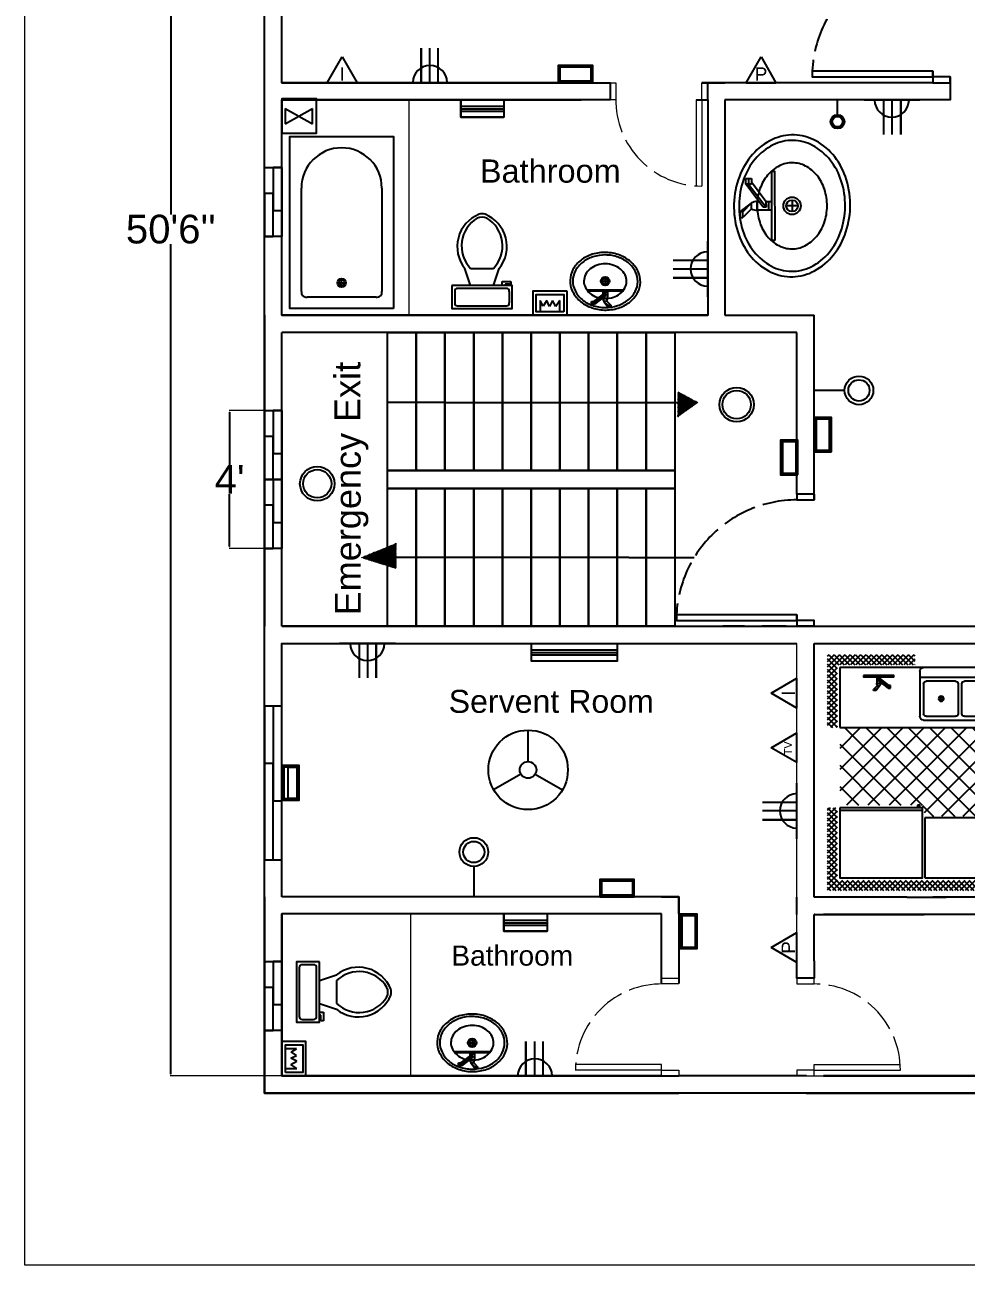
# Model space of a CAD drawing. Header units: inches. Extents: x 1396 to 31789, y 4626 to 27828.
# Drawn here: x 22474.2 to 22801.9, y 27043.9 to 27475.8 of the extents above; entities that cross this region are included whole.
import ezdxf
from ezdxf.enums import TextEntityAlignment as Align

# ---------------------------------------------------------------- set-up
doc = ezdxf.new("R2010")
doc.units = ezdxf.units.IN
doc.header["$MEASUREMENT"] = 0
doc.linetypes.add('ACAD_ISO02W100', pattern=[15, 12, -3])
doc.layers.add('bath', color=4, linetype='Continuous')
doc.layers.add('text', color=6, linetype='Continuous', lineweight=9)
doc.styles.add('Arial', font='arial.ttf')
doc.styles.get("Standard").update_dxf_attribs({"font": 'arial.ttf'})
doc.dimstyles.new('civil layout', dxfattribs={"dimtxt": 10, "dimasz": 0.625, "dimexe": 0.18, "dimexo": 0.0625, "dimgap": 0.09, "dimtad": 0, "dimtih": 1, "dimtoh": 1, "dimdec": 1, "dimzin": 0, "dimdsep": 46, "dimlunit": 4, "dimtxsty": 'Standard', "dimcen": 0.09, "dimclrd": 256, "dimclre": 256, "dimclrt": 256, "dimadec": 0, "dimazin": 0, "dimtfac": 1.5, "dimtdec": 1, "dimtofl": 0, "dimtmove": 0, "dimatfit": 0, "dimfxl": 1, "dimtolj": 1, "dimtzin": 0, "dimlwe": -1, "dimarcsym": 0})

# ---------------------------------------------------------------- blocks, each defined once
blk = doc.blocks.new('*D87')
at = {"layer": 'Defpoints', "color": 0, "transparency": 16777216}
for p in [(22563.7, 27709.83), (22525.04, 27109.83), (22563.7, 27109.83)]:
    blk.add_point(p, dxfattribs=at)
at = {"layer": 'text', "transparency": 16777216}
for p, q in [((22563.63, 27709.83), (22524.86, 27709.83)), ((22563.63, 27109.83), (22524.86, 27109.83))]:
    blk.add_line(p, q, dxfattribs=at)
at = {"layer": 'text', "lineweight": -2, "transparency": 16777216}
for p, q in [((22525.04, 27709.21), (22525.04, 27409.83)), ((22525.04, 27110.46), (22525.04, 27399.44))]:
    blk.add_line(p, q, dxfattribs=at)
at = {"layer": 'text', "transparency": 16777216}
for points in [[(22524.93, 27709.21), (22525.14, 27709.21), (22525.04, 27709.83)], [(22524.93, 27110.46), (22525.14, 27110.46), (22525.04, 27109.83)]]:
    blk.add_solid(points, dxfattribs=at)
at = {"layer": 'text', "transparency": 16777216, "insert": (22525.04, 27404.64), "char_height": 10, "attachment_point": 5}
blk.add_mtext("\\A1;50'6''", dxfattribs=at)
blk = doc.blocks.new('Toilet - top')
for p, q in [((9.5, -6), (9.5, -2)), ((-10, -8.5), (-8, -8.5)), ((-10, -9.5), (-10, -8.5)), ((-8, -8.5), (-8, -8)), ((-7, -8), (-7, -9.5)), ((-4, -8), (-6, -14)), ((4, -8), (6, -14)), ((-7, -9.5), (-10, -9.5)), ((4, -14), (-4, -14))]:
    blk.add_line(p, q)
blk.add_lwpolyline([(10.5, -8), (10.5, 0), (-10.5, 0), (-10.5, -8)], close=True)
for points in [[(-9.5, -2), (-9.5, -6)], [(8.5, -1), (-8.5, -1)], [(-8.5, -7), (8.5, -7)]]:
    blk.add_lwpolyline(points)
for centre, radius, start, end in [((-8.62, -1.88), 0.884, 81.8699, 188.1301), ((8.62, -1.88), 0.884, 351.8699, 98.1301), ((-8.62, -6.12), 0.884, 171.8699, 278.1301), ((8.62, -6.12), 0.884, 261.8699, 8.1301), ((3.52, -21.58), 12.17, 141.4691, 247.9714), ((4.2, -21.82), 11.33, 136.3677, 238.9468), ((-3.52, -21.58), 12.17, 292.0284, 38.5307), ((-4.2, -21.82), 11.33, 301.053, 43.6321), ((0, -27.88), 4, 245.7318, 294.2682), ((0, -29), 4, 254.8605, 285.1395)]:
    blk.add_arc(centre, radius, start, end)
blk = doc.blocks.new('Faucet - single handle front')
for p, q in [((-2, 6), (-2, 5.5)), ((-1, 6), (-2, 6)), ((-0.5, 4), (-2, 5.5)), ((-2, 5.5), (-1, 5.5)), ((-1, 5.5), (-1, 6)), ((0.5, 4), (-1, 6)), ((-1, 5.5), (0.5, 4)), ((-0.25, 2), (3.75, 5)), ((3.75, 4.5), (-0.25, 1.5)), ((3.75, 4.5), (3.75, 5)), ((3.75, 5), (4.75, 5)), ((3.75, 4), (3.75, 4.5)), ((4.75, 4.5), (3.75, 4.5)), ((4.75, 5), (4.75, 4.5)), ((4.75, 4.5), (4.75, 4)), ((-0.75, 3), (0.75, 3)), ((-0.75, 0.5), (-0.75, 3)), ((-0.5, 4), (0.5, 4)), ((0.75, 1.5), (4.08742, 4.003)), ((0.75, 3), (0.75, 2.7386)), ((4.75, 4), (3.75, 4)), ((-0.75, 1), (0.75, 1)), ((-0.25, 1.5), (-0.25, 2)), ((0.75, 1.5), (-0.25, 1.5)), ((0.75, 1.5), (0.75, 0.5))]:
    blk.add_line(p, q)
blk.add_lwpolyline([(-6, 0), (-6, 0.5), (6, 0.5), (6, 0)], close=True)
for centre, start, end in [((1.25426, 3.0302), 151.0646, 180.8629), ((-1.25426, 3.0302), 359.1371, 28.93536)]:
    blk.add_arc(centre, 2.00448, start, end)
blk = doc.blocks.new('Kitchen Layout - 7 x 8 ft')
for p, q in [((-5, 81.32), (2.68, 89)), ((-5, 83.44), (0.56, 89)), ((-5, 85.56), (-1.56, 89)), ((-5, 87.68), (-3.68, 89)), ((-1, 84.97), (-5, 88.97)), ((-1, 82.85), (-5, 86.85)), ((-1, 80.73), (-5, 84.73)), ((1.09, 85), (-2.91, 89)), ((3.21, 85), (-0.79, 89)), ((0.81, 85), (4.81, 89)), ((5.34, 85), (1.34, 89)), ((2.93, 85), (6.93, 89)), ((7.46, 85), (3.46, 89)), ((5.05, 85), (9.05, 89)), ((9.58, 85), (5.58, 89)), ((7.17, 85), (11.17, 89)), ((11.7, 85), (7.7, 89)), ((9.29, 85), (13.29, 89)), ((13.82, 85), (9.82, 89)), ((11.41, 85), (15.41, 89)), ((15.94, 85), (11.94, 89)), ((13.53, 85), (17.53, 89)), ((18.06, 85), (14.06, 89)), ((15.65, 85), (19.65, 89)), ((20.18, 85), (16.18, 89)), ((17.78, 85), (21.78, 89)), ((22.31, 85), (18.31, 89)), ((19.9, 85), (23.9, 89)), ((24.43, 85), (20.43, 89)), ((22.02, 85), (26.02, 89)), ((26.55, 85), (22.55, 89)), ((24.14, 85), (28.14, 89)), ((28.67, 85), (24.67, 89)), ((26.26, 85), (30.26, 89)), ((30.79, 85), (26.79, 89)), ((28.38, 85), (32.38, 89)), ((32.91, 85), (28.91, 89)), ((30.5, 85), (34.5, 89)), ((35.03, 85), (31.03, 89)), ((32.63, 85), (36.63, 89)), ((37.16, 85), (33.16, 89)), ((34.75, 85), (38.75, 89)), ((39.28, 85), (35.28, 89)), ((36.87, 85), (40.87, 89)), ((41.4, 85), (37.4, 89)), ((38.99, 85), (42.99, 89)), ((43.52, 85), (39.52, 89)), ((41.11, 85), (45.11, 89)), ((45.64, 85), (41.64, 89)), ((43.23, 85), (47.23, 89)), ((47.76, 85), (43.76, 89)), ((45.35, 85), (49.35, 89)), ((49.88, 85), (45.88, 89)), ((47.47, 85), (51.47, 89)), ((52, 85), (48, 89)), ((49.6, 85), (53.6, 89)), ((54.13, 85), (50.13, 89)), ((51.72, 85), (55.72, 89)), ((56.25, 85), (52.25, 89)), ((53.84, 85), (57.84, 89)), ((58.37, 85), (54.37, 89)), ((55.96, 85), (59.96, 89)), ((60.49, 85), (56.49, 89)), ((58.08, 85), (62.08, 89)), ((62.61, 85), (58.61, 89)), ((60.2, 85), (64.2, 89)), ((64.73, 85), (60.73, 89)), ((62.32, 85), (66.32, 89)), ((66.85, 85), (62.85, 89)), ((64.45, 85), (68.45, 89)), ((68.97, 85), (64.97, 89)), ((66.57, 85), (70.57, 89)), ((71.1, 85), (67.1, 89)), ((68.69, 85), (72.69, 89)), ((73.22, 85), (69.22, 89)), ((70.81, 85), (74.81, 89)), ((75.34, 85), (71.34, 89)), ((72.93, 85), (76.93, 89)), ((77.46, 85), (73.46, 89)), ((75.05, 85), (79.05, 89)), ((79.58, 85), (75.58, 89)), ((77.17, 85), (81.17, 89)), ((81.7, 85), (77.7, 89)), ((79.29, 85), (83.29, 89)), ((83.82, 85), (79.82, 89)), ((81.42, 85), (85.42, 89)), ((85.95, 85), (81.95, 89)), ((83.54, 85), (87.54, 89)), ((88.07, 85), (84.07, 89)), ((85.66, 85), (89.66, 89)), ((90.19, 85), (86.19, 89)), ((87.78, 85), (91.78, 89)), ((92.31, 85), (88.31, 89)), ((89.9, 85), (93.9, 89)), ((94.43, 85), (90.43, 89)), ((92.02, 85), (96.02, 89)), ((96.55, 85), (92.55, 89)), ((94.14, 85), (98.14, 89)), ((101, 82.67), (94.67, 89)), ((96.27, 85), (100.27, 89)), ((101, 84.79), (96.79, 89)), ((97, 83.61), (101, 87.61)), ((97, 81.49), (101, 85.49)), ((101, 80.55), (97, 84.55)), ((101, 86.92), (98.92, 89)), ((-5, 79.19), (-1, 83.19)), ((-1, 78.61), (-5, 82.61)), ((-5, 77.07), (-1, 81.07)), ((-1, 76.49), (-5, 80.49)), ((34, 84), (96, 84)), ((34, 60), (34, 84)), ((74, 81), (95, 81)), ((96, 84), (96, 60)), ((97, 79.37), (101, 83.37)), ((101, 78.43), (97, 82.43)), ((97, 77.25), (101, 81.25)), ((101, 76.31), (97, 80.31)), ((-5, 74.95), (-1, 78.95)), ((-1, 74.36), (-5, 78.36)), ((-5, 72.83), (-1, 76.83)), ((-1, 72.24), (-5, 76.24)), ((-5, 70.71), (-1, 74.71)), ((97, 75.13), (101, 79.13)), ((101, 74.19), (97, 78.19)), ((97, 73.01), (101, 77.01)), ((101, 72.07), (97, 76.07)), ((97, 70.89), (101, 74.89)), ((-1, 70.12), (-5, 74.12)), ((-5, 68.59), (-1, 72.59)), ((-1, 68), (-5, 72)), ((-5, 66.47), (-1, 70.47)), ((-1, 65.88), (-5, 69.88)), ((101, 69.95), (97, 73.95)), ((97, 68.76), (101, 72.76)), ((101, 67.82), (97, 71.82)), ((97, 66.64), (101, 70.64)), ((101, 65.7), (97, 69.7)), ((-5, 64.35), (-1, 68.35)), ((-1, 63.76), (-5, 67.76)), ((-5, 62.22), (-1, 66.22)), ((-1, 61.64), (-5, 65.64)), ((97, 64.52), (101, 68.52)), ((101, 63.58), (97, 67.58)), ((97, 62.4), (101, 66.4)), ((101, 61.46), (97, 65.46)), ((-5, 60.1), (-1, 64.1)), ((-1, 59.52), (-5, 63.52)), ((-5, 57.98), (-1, 61.98)), ((-1, 57.39), (-5, 61.39)), ((-4.86, 56), (-1, 59.86)), ((10.4, 24), (45.9, 59.5)), ((18.88, 24), (54.38, 59.5)), ((27.37, 24), (62.87, 59.5)), ((33.03, 55.11), (37.41, 59.5)), ((96, 60), (34, 60)), ((35.85, 24), (71.35, 59.5)), ((76.2, 24), (40.7, 59.5)), ((84.68, 24), (49.18, 59.5)), ((93.17, 24), (57.67, 59.5)), ((96, 29.65), (66.15, 59.5)), ((80, 60), (80, 59)), ((82, 59), (82, 60)), ((87, 59), (87, 60)), ((89, 60), (89, 59)), ((97, 60.28), (101, 64.28)), ((100.34, 60), (97, 63.34)), ((98.22, 60), (97, 61.22)), ((98.84, 60), (101, 62.16)), ((100.96, 60), (101, 60.04)), ((-1.73, 56), (-5, 59.27)), ((-3.85, 56), (-5, 57.15)), ((-2.74, 56), (-1, 57.74)), ((0, 57), (33, 57)), ((0, 30.57), (24.43, 55)), ((0, 39.06), (15.94, 55)), ((0, 47.54), (7.46, 55)), ((1.91, 24), (32.91, 55)), ((33.77, 24), (2.77, 55)), ((42.26, 24), (11.26, 55)), ((50.74, 24), (19.74, 55)), ((59.23, 24), (28.23, 55)), ((31, 55), (31, 56)), ((32, 55), (31, 55)), ((32, 56), (32, 55)), ((67.71, 24), (33.68, 58.04)), ((44.34, 24), (77.84, 57.5)), ((52.82, 24), (86.32, 57.5)), ((61.31, 24), (96, 58.69)), ((96, 38.14), (76.64, 57.5)), ((96, 46.63), (85.13, 57.5)), ((96, 55.11), (93.57, 57.54)), ((69.79, 24), (96, 50.21)), ((25.29, 24), (0, 49.29)), ((16.8, 24), (0, 40.8)), ((78.28, 24), (96, 41.72)), ((8.32, 24), (0, 32.32)), ((86.76, 24), (96, 33.24)), ((-5, 21.92), (-2.92, 24)), ((-5, 19.8), (-1, 23.8)), ((-1, 19.21), (-5, 23.21)), ((-5, 17.68), (-1, 21.68)), ((-1, 17.09), (-5, 21.09)), ((-1, 21.33), (-3.67, 24)), ((-1, 23.45), (-1.55, 24)), ((0, 24), (96, 24)), ((0, 0), (0, 24)), ((95.25, 24), (96, 24.75)), ((96, 24), (96, 0)), ((97, 22.1), (98.9, 24)), ((97, 19.97), (101, 23.97)), ((101, 19.03), (97, 23.03)), ((97, 17.85), (101, 21.85)), ((101, 16.91), (97, 20.91)), ((101, 21.16), (98.16, 24)), ((101, 23.28), (100.28, 24)), ((-5, 15.55), (-1, 19.55)), ((-1, 14.97), (-5, 18.97)), ((-5, 13.43), (-1, 17.43)), ((-1, 12.85), (-5, 16.85)), ((-5, 11.31), (-1, 15.31)), ((47.25, 6.5), (47.25, 18.5)), ((48.75, 18.5), (48.75, 6.5)), ((97, 15.73), (101, 19.73)), ((101, 14.79), (97, 18.79)), ((97, 13.61), (101, 17.61)), ((101, 12.67), (97, 16.67)), ((97, 11.49), (101, 15.49)), ((-1, 10.73), (-5, 14.73)), ((-5, 9.19), (-1, 13.19)), ((-1, 8.6), (-5, 12.6)), ((-5, 7.07), (-1, 11.07)), ((-1, 6.48), (-5, 10.48)), ((101, 10.55), (97, 14.55)), ((97, 9.37), (101, 13.37)), ((101, 8.43), (97, 12.43)), ((97, 7.25), (101, 11.25)), ((101, 6.31), (97, 10.31)), ((-5, 4.95), (-1, 8.95)), ((-1, 4.36), (-5, 8.36)), ((-5, 2.83), (-1, 6.83)), ((-1, 2.24), (-5, 6.24)), ((97, 5.12), (101, 9.12)), ((101, 4.18), (97, 8.18)), ((97, 3), (101, 7)), ((101, 2.06), (97, 6.06)), ((-5, 0.71), (-1, 4.71)), ((-1, 0.12), (-5, 4.12)), ((-5, -1.42), (-1, 2.58)), ((2, -5), (-5, 2)), ((-5, -3.54), (-1, 0.46)), ((96, 0), (0, 0)), ((64, 4), (32, 4)), ((93.24, -5), (101, 2.76)), ((95.36, -5), (101, 0.64)), ((97, 0.88), (101, 4.88)), ((101, -0.06), (97, 3.94)), ((101, -2.18), (97, 1.82)), ((-0.12, -5), (-5, -0.12)), ((-2.25, -5), (-5, -2.25)), ((-4.37, -5), (-5, -4.37)), ((-4.34, -5), (-0.34, -1)), ((-2.22, -5), (1.78, -1)), ((-0.1, -5), (3.9, -1)), ((4.12, -5), (0.12, -1)), ((2.02, -5), (6.02, -1)), ((6.24, -5), (2.24, -1)), ((4.14, -5), (8.14, -1)), ((8.36, -5), (4.36, -1)), ((6.27, -5), (10.27, -1)), ((10.48, -5), (6.48, -1)), ((8.39, -5), (12.39, -1)), ((12.6, -5), (8.6, -1)), ((10.51, -5), (14.51, -1)), ((14.73, -5), (10.73, -1)), ((12.63, -5), (16.63, -1)), ((16.85, -5), (12.85, -1)), ((14.75, -5), (18.75, -1)), ((18.97, -5), (14.97, -1)), ((16.87, -5), (20.87, -1)), ((21.09, -5), (17.09, -1)), ((18.99, -5), (22.99, -1)), ((23.21, -5), (19.21, -1)), ((21.11, -5), (25.11, -1)), ((25.33, -5), (21.33, -1)), ((23.24, -5), (27.24, -1)), ((27.45, -5), (23.45, -1)), ((25.36, -5), (29.36, -1)), ((29.57, -5), (25.57, -1)), ((27.48, -5), (30, -2.48)), ((30, -3.3), (27.7, -1)), ((29.6, -5), (30, -4.6)), ((30, -1.18), (29.82, -1)), ((66, -2.54), (67.54, -1)), ((66, -4.66), (69.66, -1)), ((69.88, -5), (66, -1.12)), ((67.76, -5), (66, -3.24)), ((67.78, -5), (71.78, -1)), ((72, -5), (68, -1)), ((69.9, -5), (73.9, -1)), ((74.12, -5), (70.12, -1)), ((72.03, -5), (76.03, -1)), ((76.24, -5), (72.24, -1)), ((74.15, -5), (78.15, -1)), ((78.36, -5), (74.36, -1)), ((76.27, -5), (80.27, -1)), ((80.49, -5), (76.49, -1)), ((78.39, -5), (82.39, -1)), ((82.61, -5), (78.61, -1)), ((80.51, -5), (84.51, -1)), ((84.73, -5), (80.73, -1)), ((82.63, -5), (86.63, -1)), ((86.85, -5), (82.85, -1)), ((84.75, -5), (88.75, -1)), ((88.97, -5), (84.97, -1)), ((86.88, -5), (90.88, -1)), ((91.09, -5), (87.09, -1)), ((89, -5), (93, -1)), ((93.21, -5), (89.21, -1)), ((91.12, -5), (95.12, -1)), ((95.34, -5), (91.34, -1)), ((97.46, -5), (93.46, -1)), ((99.58, -5), (95.58, -1)), ((101, -4.3), (97, -0.3)), ((97.48, -5), (101, -1.48)), ((99.6, -5), (101, -3.6))]:
    blk.add_line(p, q)
for points in [[(0, 56), (0, 84), (33, 84), (33, 56)], [(74, 60), (74, 84), (95, 84), (95, 60)], [(76, 58), (76, 59), (93, 59), (93, 58)]]:
    blk.add_lwpolyline(points, close=True)
for points in [[(33.5, 21), (62.5, 21)], [(32, 1.5), (32, 19.5)], [(33.5, 6.5), (33.5, 18.5)], [(34.5, 19.5), (46.25, 19.5)], [(49.75, 19.5), (61.5, 19.5)], [(62.5, 18.5), (62.5, 6.5)], [(64, 19.5), (64, 1.5)], [(46.25, 5.5), (34.5, 5.5)], [(61.5, 5.5), (49.75, 5.5)], [(62.5, 0), (33.5, 0)]]:
    blk.add_lwpolyline(points)
for centre, radius in [((80, 75), 4), ((80, 75), 3), ((80, 75), 2), ((80, 75), 1), ((89, 75), 3), ((89, 75), 2), ((89, 75), 1), ((89, 66), 4), ((80, 66), 3), ((80, 66), 2), ((80, 66), 1), ((89, 66), 3), ((89, 66), 2), ((89, 66), 1), ((40.5, 12.5), 1), ((40.5, 12.5), 0.5), ((55.5, 12.5), 1), ((55.5, 12.5), 0.5)]:
    blk.add_circle(centre, radius)
for centre, radius, start, end in [((33.5, 19.5), 1.5, 90, 180), ((62.5, 19.5), 1.5, 0, 90), ((34.5, 18.5), 1, 90, 180), ((46.25, 18.5), 1, 0, 90), ((49.75, 18.5), 1, 90, 180), ((61.5, 18.5), 1, 0, 90), ((34.5, 6.5), 1, 180, 270), ((46.25, 6.5), 1, 270, 0), ((49.75, 6.5), 1, 180, 270), ((61.5, 6.5), 1, 270, 0), ((33.5, 1.5), 1.5, 180, 270), ((62.5, 1.5), 1.5, 270, 0)]:
    blk.add_arc(centre, radius, start, end)
blk = doc.blocks.new('kitchen')
for name, p in [('Kitchen Layout - 7 x 8 ft', (-101, 3.6)), ('Faucet - single handle front', (-85.44, 6.84))]:
    blk.add_blockref(name, p)
blk = doc.blocks.new('Bath Tub - 26 x 60 in.')
for p, q in [((9, -17), (9, -19)), ((8, -18), (10, -18))]:
    blk.add_line(p, q)
blk.add_lwpolyline([(0, -36), (0, 0), (60, 0), (60, -36)], close=True)
for points in [[(6, -4), (42, -4)], [(4, -30), (4, -6)], [(42, -32), (6, -32)]]:
    blk.add_lwpolyline(points)
for radius in [1.5, 1]:
    blk.add_circle((9, -18), radius)
for centre, radius, start, end in [((5.75, -5.75), 1.77, 81.8699, 188.1301), ((42, -18), 14, 270, 90), ((5.75, -30.25), 1.77, 171.8699, 278.1301)]:
    blk.add_arc(centre, radius, start, end)
blk = doc.blocks.new('Sink - Oval top')
for p, q in [((-1, 0), (1, 0)), ((0, 1), (0, -1))]:
    blk.add_line(p, q)
at = {"linetype": 'Continuous'}
for points in [[(-12.23, 0.39, 0.117634), (-11.46, -3.36, 0.104469), (-8.88, -6.8, 0.090016), (-5.08, -9.07, 0.08192), (-0.32, -10.02, 0.08192), (4.49, -9.38, 0.090016), (8.42, -7.36, 0.104469), (11.22, -4.09, 0.117634), (12.23, -0.39, 0.117634), (11.46, 3.36, 0.104469), (8.88, 6.8, 0.090016), (5.08, 9.07, 0.08192), (0.32, 10.02, 0.08192), (-4.49, 9.38, 0.090016), (-8.42, 7.36, 0.104469), (-11.22, 4.09, 0.117634)], [(-11.29, 0.16, 0.118622), (-10.52, -3.25, 0.104678), (-8.07, -6.36, 0.089562), (-4.54, -8.37, 0.081185), (-0.13, -9.15, 0.081185), (4.3, -8.49, 0.089562), (7.89, -6.58, 0.104678), (10.42, -3.55, 0.118622), (11.29, -0.16, 0.118622), (10.52, 3.25, 0.104678), (8.07, 6.36, 0.089562), (4.54, 8.37, 0.081185), (0.13, 9.15, 0.081185), (-4.3, 8.49, 0.089562), (-7.89, 6.58, 0.104678), (-10.42, 3.55, 0.118622)], [(-7.42, 0.08, 0.118283), (-6.91, -2.17, 0.104607), (-5.29, -4.21, 0.089718), (-2.97, -5.53, 0.081436), (-0.07, -6.04, 0.081436), (2.84, -5.59, 0.089718), (5.2, -4.33, 0.104607), (6.86, -2.32, 0.118283), (7.42, -0.08, 0.118283), (6.91, 2.17, 0.104607), (5.29, 4.21, 0.089718), (2.97, 5.53, 0.081436), (0.07, 6.04, 0.081436), (-2.84, 5.59, 0.089718), (-5.2, 4.33, 0.104607), (-6.86, 2.32, 0.118283)]]:
    blk.add_lwpolyline(points, format="xyb", close=True, dxfattribs=at)
for radius in [1.5, 1]:
    blk.add_circle((0, 0), radius)
blk = doc.blocks.new('*D101')
at = {"layer": 'Defpoints', "color": 0, "transparency": 16777216}
for p in [(22557.7, 27341.53), (22545.5, 27293.53), (22557.7, 27293.53)]:
    blk.add_point(p, dxfattribs=at)
at = {"layer": 'text', "transparency": 16777216}
for p, q in [((22557.63, 27341.53), (22545.32, 27341.53)), ((22557.63, 27293.53), (22545.32, 27293.53))]:
    blk.add_line(p, q, dxfattribs=at)
at = {"layer": 'text', "lineweight": -2, "transparency": 16777216}
for p, q in [((22545.5, 27340.91), (22545.5, 27322.62)), ((22545.5, 27294.16), (22545.5, 27312.44))]:
    blk.add_line(p, q, dxfattribs=at)
at = {"layer": 'text', "transparency": 16777216}
for points in [[(22545.39, 27340.91), (22545.6, 27340.91), (22545.5, 27341.53)], [(22545.39, 27294.16), (22545.6, 27294.16), (22545.5, 27293.53)]]:
    blk.add_solid(points, dxfattribs=at)
at = {"layer": 'text', "transparency": 16777216, "insert": (22545.5, 27317.53), "char_height": 10, "attachment_point": 5}
blk.add_mtext("\\A1;4'", dxfattribs=at)

msp = doc.modelspace()

# ---------------------------------------------------------------- hatches: boundary and pattern name
h = msp.add_hatch()
h.set_pattern_fill('ANSI31', color=256, angle=90)
h.set_pattern_definition([(135, (22754.86481, 27089.27168), (-0.08838835, -0.08838835), [])])
h.paths.add_polyline_path([(22701.55, 27348.01), (22701.55, 27344.28), (22708.41, 27344.28)])
h.paths.add_polyline_path([(22701.55, 27344.28), (22701.55, 27339.43), (22708.41, 27344.28)])
h = msp.add_hatch()
h.set_pattern_fill('ANSI31', color=256, angle=270)
h.set_pattern_definition([(315, (22550.04577, 27545.39303), (0.08838835, 0.08838835), [])])
h.paths.add_polyline_path([(22603.36, 27286.66), (22603.36, 27290.39), (22591.41, 27290.39)])
h.paths.add_polyline_path([(22603.36, 27290.39), (22603.36, 27295.23), (22591.41, 27290.39)])

# ---------------------------------------------------------------- linework, layer by layer
at = {"color": 0}
for p, q in [((22579.5, 27455.69), (22584.68, 27464.67)), ((22584.68, 27464.67), (22589.87, 27455.69)), ((22725.31, 27455.69), (22730.5, 27464.67)), ((22730.5, 27464.67), (22735.68, 27455.69)), ((22579.5, 27455.69), (22589.87, 27455.69)), ((22725.31, 27455.69), (22735.68, 27455.69)), ((22734.02, 27243.08), (22743, 27248.27)), ((22743, 27237.9), (22743, 27248.27)), ((22743, 27237.9), (22734.02, 27243.08)), ((22734.02, 27224.08), (22743, 27229.27)), ((22743, 27218.9), (22743, 27229.27)), ((22743, 27218.9), (22734.02, 27224.08)), ((22734.02, 27154.54), (22743, 27159.72)), ((22743, 27149.35), (22743, 27159.72)), ((22743, 27149.35), (22734.02, 27154.54))]:
    msp.add_line(p, q, dxfattribs=at)
for p, q in [((22612.13, 27455.75), (22612.13, 27467.75)), ((22615.2, 27455.75), (22615.2, 27467.75)), ((22605.5, 27455.75), (22624.89, 27455.75)), ((22785.74, 27449.62), (22766.35, 27449.62)), ((22776.04, 27449.62), (22776.04, 27437.62)), ((22779.1, 27449.62), (22779.1, 27437.62)), ((22711.92, 27381.08), (22711.92, 27400.47)), ((22711.92, 27390.78), (22699.92, 27390.78)), ((22711.92, 27387.72), (22699.92, 27387.72)), ((22563.7, 27374.68), (22711.92, 27374.68)), ((22665.99, 27374.68), (22665.7, 27374.68)), ((22717.92, 27374.68), (22749, 27374.68)), ((22557.7, 27368.68), (22557.7, 27366.68)), ((22659.7, 27368.68), (22563.7, 27368.68)), ((22694.46, 27368.68), (22563.7, 27368.68)), ((22665.7, 27368.68), (22665.99, 27368.68)), ((22743, 27368.68), (22671.99, 27368.68)), ((22620.46, 27344.28), (22600.46, 27344.28)), ((22620.46, 27344.28), (22704.46, 27344.28)), ((22701.55, 27339.43), (22704.46, 27344.28)), ((22603.36, 27295.23), (22600.46, 27290.39)), ((22684.46, 27290.39), (22600.46, 27290.39)), ((22684.46, 27290.39), (22707.22, 27290.39)), ((22699.46, 27266.39), (22708.24, 27266.39)), ((22724.74, 27266.39), (22717.24, 27266.39)), ((22739.24, 27266.39), (22730.74, 27266.39)), ((22563.7, 27260.39), (22743, 27260.39)), ((22603.19, 27260.39), (22583.8, 27260.39)), ((22593.5, 27260.39), (22593.5, 27248.39)), ((22596.56, 27260.39), (22596.56, 27248.39)), ((22649.4, 27219.25), (22649.4, 27230.21)), ((22646.91, 27214.93), (22637.41, 27209.45)), ((22651.9, 27214.93), (22661.39, 27209.45)), ((22742.93, 27192.37), (22742.93, 27211.76)), ((22742.94, 27202.07), (22730.94, 27202.07)), ((22742.94, 27199), (22730.94, 27199)), ((22648.65, 27109.83), (22648.65, 27121.83)), ((22651.72, 27109.83), (22651.72, 27121.83)), ((22642.02, 27109.83), (22661.41, 27109.83))]:
    msp.add_line(p, q)
at = {"color": 4}
for p, q in [((22564.85, 27441.39), (22574.39, 27446.76)), ((22564.85, 27446.76), (22574.39, 27441.39)), ((22626, 27446.57), (22641, 27446.57)), ((22650.5, 27257.27), (22680.5, 27257.27)), ((22641, 27163.09), (22656, 27163.09))]:
    msp.add_line(p, q, dxfattribs=at)
at = {"color": 252, "true_color": 0x939598}
for p, q in [((22626, 27447.54), (22641, 27447.54)), ((22626, 27445.8), (22641, 27445.8)), ((22626, 27445.8), (22641, 27445.8)), ((22650.5, 27258.24), (22680.5, 27258.24)), ((22650.5, 27256.49), (22680.5, 27256.49)), ((22650.5, 27256.49), (22680.5, 27256.49)), ((22641, 27164.05), (22656, 27164.05)), ((22641, 27162.31), (22656, 27162.31)), ((22641, 27162.31), (22656, 27162.31))]:
    msp.add_line(p, q, dxfattribs=at)
at = {"color": 7, "true_color": 0xffffff}
for p, q in [((22757.09, 27444.55), (22757.09, 27449.69)), ((22759.56, 27348.53), (22749, 27348.53)), ((22630.5, 27182.77), (22630.5, 27172.2))]:
    msp.add_line(p, q, dxfattribs=at)
at = {"color": 1}
for p, q in [((22654.65, 27377.85), (22653.56, 27379.79)), ((22653.56, 27379.79), (22653.56, 27375.97)), ((22655.87, 27379.81), (22654.65, 27377.85)), ((22656.9, 27377.78), (22655.87, 27379.81)), ((22657.88, 27379.86), (22656.9, 27377.78)), ((22659.09, 27377.76), (22657.88, 27379.86)), ((22660.4, 27379.86), (22659.09, 27377.76)), ((22660.4, 27375.97), (22660.4, 27379.86)), ((22568.81, 27119.27), (22564.99, 27119.27)), ((22566.87, 27118.18), (22568.81, 27119.27)), ((22566.78, 27113.74), (22568.87, 27114.95)), ((22566.8, 27115.93), (22568.83, 27116.96)), ((22568.87, 27114.95), (22566.8, 27115.93)), ((22568.83, 27116.96), (22566.87, 27118.18)), ((22564.99, 27112.43), (22568.87, 27112.43)), ((22568.87, 27112.43), (22566.78, 27113.74))]:
    msp.add_line(p, q, dxfattribs=at)
at = {"color": 7}
for p, q in [((22749, 27312.39), (22749, 27374.68)), ((22743, 27312.39), (22743, 27368.68)), ((22752.25, 27266.39), (23044.31, 27266.39)), ((22749, 27260.39), (22749.5, 27260.39)), ((22749, 27172.03), (22749, 27260.39)), ((22749.25, 27260.39), (22752.25, 27260.39)), ((22752.25, 27260.39), (23044.31, 27260.39)), ((22749.2, 27172.03), (22749, 27172.03)), ((22784.28, 27172.03), (22794.91, 27172.03)), ((22749, 27149.83), (22749, 27166.03)), ((22749.2, 27166.03), (22749, 27166.03))]:
    msp.add_line(p, q, dxfattribs=at)
for points in [[(23409.7, 27103.83), (22557.7, 27103.83), (22557.7, 27715.83), (23409.7, 27715.83), (23409.7, 27384.26)], [(22557.7, 27449.69), (22557.7, 27637.83)], [(22563.7, 27455.69), (22563.7, 27631.83)], [(22563.7, 27455.69), (22563.7, 27631.83)], [(22667.92, 27455.69), (22563.7, 27455.69), (22563.7, 27631.83), (22565.7, 27631.83)], [(22612.13, 27467.75), (22612.13, 27455.75), (22618.13, 27455.75), (22618.13, 27467.75)], [(22790.26, 27459.69), (22790.26, 27455.69), (22709.92, 27455.69)], [(22557.7, 27368.68), (22557.7, 27368.68), (22557.7, 27455.69)], [(22563.7, 27455.69), (22667.92, 27455.69)], [(22563.7, 27455.69), (22569.7, 27455.69)], [(22659.92, 27455.69), (22665.92, 27455.69)], [(22665.92, 27455.69), (22671.92, 27455.69)], [(22671.92, 27455.69), (22677.92, 27455.69), (22677.92, 27449.69), (22671.92, 27449.69)], [(22709.92, 27455.69), (22717.92, 27455.69)], [(22711.92, 27449.69), (22711.92, 27455.69), (22717.92, 27455.69)], [(22711.92, 27449.69), (22711.92, 27455.69), (22717.92, 27455.69)], [(22796.26, 27457.69), (22796.26, 27449.69), (22717.92, 27449.69)], [(22563.7, 27374.68), (22563.7, 27449.69)], [(22563.7, 27409.83), (22563.7, 27449.69)], [(22707.92, 27449.69), (22711.92, 27449.69), (22711.92, 27374.68), (22563.7, 27374.68), (22563.7, 27449.69), (22667.92, 27449.69)], [(22667.92, 27449.69), (22563.7, 27449.69)], [(22569.7, 27449.69), (22563.7, 27449.69)], [(22665.92, 27449.69), (22659.92, 27449.69)], [(22671.92, 27449.69), (22665.92, 27449.69)], [(22717.92, 27449.69), (22717.92, 27374.68)], [(22779.1, 27437.62), (22779.1, 27449.62), (22773.1, 27449.62), (22773.1, 27437.62)], [(22699.92, 27387.72), (22711.92, 27387.72), (22711.92, 27393.72), (22699.92, 27393.72)], [(22557.7, 27368.68), (22557.7, 27374.68)], [(22563.7, 27374.68), (22665.7, 27374.68)], [(22563.7, 27266.39), (22563.7, 27368.68)], [(22717.92, 27368.68), (22563.7, 27368.68)], [(22563.7, 27364.68), (22563.7, 27368.68)], [(22665.7, 27368.68), (22563.7, 27368.68)], [(22743, 27368.68), (22671.99, 27368.68)], [(22749, 27312.39), (22749, 27310.39)], [(22557.7, 27260.39), (22557.7, 27266.39)], [(22752.25, 27103.83), (22557.7, 27103.83), (22557.7, 27266.39)], [(22665.99, 27266.39), (22563.7, 27266.39)], [(22563.7, 27266.39), (22665.99, 27266.39)], [(22665.99, 27266.39), (22563.7, 27266.39)], [(22563.7, 27266.39), (22665.99, 27266.39)], [(22563.7, 27266.39), (22752.25, 27266.39)], [(22671.99, 27266.39), (22743.2, 27266.39)], [(22743, 27266.39), (22749, 27266.39)], [(22743, 27266.39), (22749, 27266.39)], [(22743.2, 27266.39), (22749.2, 27266.39)], [(22743.2, 27266.39), (22749.2, 27266.39)], [(22743.25, 27266.39), (22743.25, 27266.39), (22749.25, 27266.39)], [(22563.7, 27235.63), (22563.7, 27260.39)], [(22563.7, 27172.2), (22563.7, 27260.39), (22743, 27260.39)], [(22596.56, 27248.39), (22596.56, 27260.39), (22590.56, 27260.39), (22590.56, 27248.39)], [(22730.94, 27199), (22742.94, 27199), (22742.94, 27205), (22730.94, 27205)], [(22557.7, 27172.2), (22557.7, 27103.83), (22701.85, 27103.83)], [(22701.85, 27166.2), (22701.85, 27172.2), (22563.7, 27172.2)], [(22653.65, 27172.2), (22565.85, 27172.2)], [(22695.85, 27172.2), (22691.82, 27172.2)], [(22695.85, 27172.2), (22701.85, 27172.2), (22701.85, 27166.2)], [(22743, 27166.03), (22743, 27172.03)], [(22781.28, 27172.03), (22749.2, 27172.03)], [(22781.28, 27172.03), (22787.28, 27172.03)], [(23044.31, 27172.03), (22790.28, 27172.03)], [(22695.85, 27109.83), (22563.7, 27109.83), (22563.7, 27166.2)], [(22695.85, 27166.2), (22563.7, 27166.2), (22563.7, 27109.83), (22695.85, 27109.83)], [(22695.85, 27160.2), (22695.85, 27166.2)], [(22695.85, 27154.2), (22695.85, 27166.2)], [(22701.85, 27166.2), (22701.85, 27160.2)], [(22749.2, 27166.03), (22787.28, 27166.03)], [(23088.31, 27166.03), (23088.31, 27109.83), (22752.2, 27109.83)], [(22752.2, 27109.83), (23088.31, 27109.83), (23088.31, 27166.03)], [(23044.31, 27166.03), (22752.2, 27166.03)], [(22787.28, 27166.03), (22787.28, 27166.03), (22781.28, 27166.03)], [(22695.85, 27154.2), (22695.85, 27160.2)], [(22701.85, 27160.2), (22701.85, 27154.2)], [(22695.85, 27148.2), (22695.85, 27154.2)], [(22701.85, 27154.2), (22701.85, 27148.2)], [(22749, 27149.83), (22749, 27143.83), (22743, 27143.83), (22743, 27149.83)], [(22695.85, 27142.2), (22695.85, 27148.2)], [(22701.85, 27148.2), (22701.85, 27142.2)], [(22648.65, 27121.83), (22648.65, 27109.83), (22654.65, 27109.83), (22654.65, 27121.83)], [(22563.7, 27103.83), (22557.7, 27103.83), (22557.7, 27109.83)], [(22695.85, 27109.83), (22701.85, 27109.83)], [(22695.85, 27109.83), (22701.85, 27109.83)], [(22746.25, 27109.83), (22701.85, 27109.83)], [(22701.85, 27103.83), (22695.85, 27103.83)], [(22701.85, 27103.83), (22695.85, 27103.83)], [(22746.2, 27103.83), (23094.31, 27103.83)]]:
    msp.add_lwpolyline(points)
for points in [[(22659.92, 27455.69), (22671.92, 27455.69), (22671.92, 27461.69), (22659.92, 27461.69)], [(22660.5, 27456.32), (22671.38, 27456.32), (22671.38, 27461.06), (22660.5, 27461.06)], [(22610.46, 27320.68), (22600.46, 27320.68), (22600.46, 27368.68), (22610.46, 27368.68)], [(22620.46, 27320.68), (22610.46, 27320.68), (22610.46, 27368.68), (22620.46, 27368.68)], [(22630.46, 27320.68), (22620.46, 27320.68), (22620.46, 27368.68), (22630.46, 27368.68)], [(22640.46, 27320.68), (22630.46, 27320.68), (22630.46, 27368.68), (22640.46, 27368.68)], [(22650.46, 27320.68), (22640.46, 27320.68), (22640.46, 27368.68), (22650.46, 27368.68)], [(22660.46, 27320.68), (22650.46, 27320.68), (22650.46, 27368.68), (22660.46, 27368.68)], [(22670.46, 27320.68), (22660.46, 27320.68), (22660.46, 27368.68), (22670.46, 27368.68)], [(22680.46, 27320.68), (22670.46, 27320.68), (22670.46, 27368.68), (22680.46, 27368.68)], [(22690.46, 27320.68), (22680.46, 27320.68), (22680.46, 27368.68), (22690.46, 27368.68)], [(22700.46, 27320.68), (22690.46, 27320.68), (22690.46, 27368.68), (22700.46, 27368.68)], [(22755, 27327.09), (22755, 27339.09), (22749, 27339.09), (22749, 27327.09)], [(22754.37, 27327.67), (22754.37, 27338.55), (22749.63, 27338.55), (22749.63, 27327.67)], [(22743.31, 27319.16), (22743.31, 27331.16), (22737.31, 27331.16), (22737.31, 27319.16)], [(22742.68, 27319.74), (22742.68, 27330.62), (22737.94, 27330.62), (22737.94, 27319.74)], [(22700.46, 27314.39), (22600.46, 27314.39), (22600.46, 27320.68), (22700.46, 27320.68)], [(22610.46, 27266.39), (22600.46, 27266.39), (22600.46, 27314.39), (22610.46, 27314.39)], [(22620.46, 27266.39), (22610.46, 27266.39), (22610.46, 27314.39), (22620.46, 27314.39)], [(22630.46, 27266.39), (22620.46, 27266.39), (22620.46, 27314.39), (22630.46, 27314.39)], [(22640.46, 27266.39), (22630.46, 27266.39), (22630.46, 27314.39), (22640.46, 27314.39)], [(22650.46, 27266.39), (22640.46, 27266.39), (22640.46, 27314.39), (22650.46, 27314.39)], [(22660.46, 27266.39), (22650.46, 27266.39), (22650.46, 27314.39), (22660.46, 27314.39)], [(22670.46, 27266.39), (22660.46, 27266.39), (22660.46, 27314.39), (22670.46, 27314.39)], [(22680.46, 27266.39), (22670.46, 27266.39), (22670.46, 27314.39), (22680.46, 27314.39)], [(22690.46, 27266.39), (22680.46, 27266.39), (22680.46, 27314.39), (22690.46, 27314.39)], [(22700.46, 27266.39), (22690.46, 27266.39), (22690.46, 27314.39), (22700.46, 27314.39)], [(22563.7, 27217.88), (22563.7, 27205.88), (22569.7, 27205.88), (22569.7, 27217.88)], [(22674.37, 27172.2), (22686.37, 27172.2), (22686.37, 27178.2), (22674.37, 27178.2)], [(22674.96, 27172.84), (22685.84, 27172.84), (22685.84, 27177.58), (22674.96, 27177.58)], [(22702.26, 27166.13), (22702.26, 27154.13), (22708.26, 27154.13), (22708.26, 27166.13)], [(22702.89, 27165.55), (22702.89, 27154.67), (22707.64, 27154.67), (22707.64, 27165.55)]]:
    msp.add_lwpolyline(points, close=True)
at = {"color": 4}
for points in [[(22660.2, 27456), (22671.63, 27456), (22671.63, 27461.37), (22660.2, 27461.37)], [(22754.69, 27327.37), (22754.69, 27338.8), (22749.31, 27338.8), (22749.31, 27327.37)], [(22743, 27319.44), (22743, 27330.87), (22737.62, 27330.87), (22737.62, 27319.44)], [(22674.66, 27172.51), (22686.08, 27172.51), (22686.08, 27177.89), (22674.66, 27177.89)], [(22702.57, 27165.85), (22702.57, 27154.42), (22707.95, 27154.42), (22707.95, 27165.85)]]:
    msp.add_lwpolyline(points, close=True, dxfattribs=at)
at = {"color": 1}
for points in [[(22748.26, 27459.69), (22748.26, 27457.69), (22790.26, 27457.69), (22790.26, 27459.69)], [(22790.26, 27457.69), (22790.26, 27455.69), (22796.26, 27455.69), (22796.26, 27457.69)], [(22743, 27312.39), (22743, 27310.39), (22749, 27310.39), (22749, 27312.39)], [(22701, 27270.39), (22701, 27268.39), (22743, 27268.39), (22743, 27270.39)], [(22743, 27268.39), (22743, 27266.39), (22749, 27266.39), (22749, 27268.39)], [(22564.33, 27217.3), (22564.33, 27206.42), (22569.07, 27206.42), (22569.07, 27217.3)], [(22569.07, 27217.3), (22569.07, 27206.42), (22565.87, 27206.42), (22565.87, 27217.3)]]:
    msp.add_lwpolyline(points, close=True, dxfattribs=at)
for points in [[(22790.26, 27459.69), (22790.26, 27455.69), (22796.26, 27455.69), (22796.26, 27457.69)], [(22749, 27310.39), (22749, 27312.39), (22743, 27312.39), (22743, 27310.39)], [(22743, 27270.39), (22743, 27266.39), (22749, 27266.39), (22749, 27268.39)]]:
    msp.add_lwpolyline(points, dxfattribs=at)
at = {"color": 251, "true_color": 0x636466}
for points in [[(22563.7, 27438.08), (22575.7, 27438.08), (22575.7, 27450.08), (22563.7, 27450.08)], [(22663, 27383.06), (22651, 27383.06), (22651, 27374.68), (22663, 27374.68)], [(22661.83, 27375.93), (22652.23, 27375.93), (22652.23, 27381.95), (22661.83, 27381.95)], [(22572.08, 27109.83), (22572.08, 27121.83), (22563.7, 27121.83), (22563.7, 27109.83)], [(22564.95, 27111), (22564.95, 27120.6), (22570.97, 27120.6), (22570.97, 27111)]]:
    msp.add_lwpolyline(points, close=True, dxfattribs=at)
at = {"color": 4}
for points in [[(22564.85, 27446.76), (22564.85, 27441.39)], [(22574.39, 27441.39), (22574.39, 27446.76)]]:
    msp.add_lwpolyline(points, dxfattribs=at)
at = {"color": 252, "true_color": 0x939598}
for points in [[(22626, 27449.69), (22626, 27443.69), (22641, 27443.69)], [(22650.5, 27260.39), (22650.5, 27254.39), (22680.5, 27254.39), (22680.5, 27260.39)], [(22641, 27166.2), (22641, 27160.2), (22656, 27160.2)]]:
    msp.add_lwpolyline(points, dxfattribs=at)
at = {"color": 251, "true_color": 0x636466}
for points in [[(22641, 27449.69), (22641, 27443.69), (22626, 27443.69), (22626, 27449.69)], [(22656, 27166.2), (22656, 27160.2), (22641, 27160.2), (22641, 27166.2)]]:
    msp.add_lwpolyline(points, dxfattribs=at)
at = {"color": 146, "true_color": 0x105689}
for points in [[(22557.7, 27426.13), (22563.7, 27426.13), (22563.7, 27402.13), (22557.7, 27402.13)], [(22563.7, 27317.53), (22557.7, 27317.53), (22557.7, 27341.53), (22563.7, 27341.53)], [(22563.7, 27293.53), (22557.7, 27293.53), (22557.7, 27317.53), (22563.7, 27317.53)], [(22557.7, 27149.63), (22563.7, 27149.63), (22563.7, 27125.63), (22557.7, 27125.63)]]:
    msp.add_lwpolyline(points, close=True, dxfattribs=at)
at = {"color": 165, "true_color": 0x5e67af}
for points in [[(22563.7, 27426.13), (22560.7, 27426.13), (22560.7, 27411.13), (22563.7, 27411.13)], [(22560.7, 27417.13), (22557.7, 27417.13), (22557.7, 27402.13), (22560.7, 27402.13)], [(22560.7, 27326.53), (22563.7, 27326.53), (22563.7, 27341.53), (22560.7, 27341.53)], [(22557.7, 27317.53), (22560.7, 27317.53), (22560.7, 27332.53), (22557.7, 27332.53)], [(22560.7, 27302.53), (22563.7, 27302.53), (22563.7, 27317.53), (22560.7, 27317.53)], [(22557.7, 27293.53), (22560.7, 27293.53), (22560.7, 27308.53), (22557.7, 27308.53)], [(22563.7, 27149.63), (22560.7, 27149.63), (22560.7, 27134.63), (22563.7, 27134.63)], [(22560.7, 27140.63), (22557.7, 27140.63), (22557.7, 27125.63), (22560.7, 27125.63)]]:
    msp.add_lwpolyline(points, close=True, dxfattribs=at)
at = {"color": 0}
for points in [[(22557.7, 27374.68), (22557.7, 27368.68)], [(22557.7, 27368.68), (22557.7, 27266.39)], [(22563.7, 27266.39), (22563.7, 27368.68)], [(22749.2, 27266.39), (22743.2, 27266.39)]]:
    msp.add_lwpolyline(points, dxfattribs=at)
msp.add_lwpolyline([(22743.2, 27266.39), (22749.2, 27266.39), (22749.2, 27266.39), (22743.2, 27266.39)], close=True, dxfattribs=at)
at = {"color": 143, "true_color": 0x7aafdf}
for points in [[(22563.7, 27185.11), (22563.7, 27238.61), (22557.7, 27238.61), (22557.7, 27185.11)], [(22563.7, 27205.61), (22563.7, 27238.61), (22560.7, 27238.61), (22560.7, 27205.61)], [(22560.7, 27185.11), (22560.7, 27218.61), (22557.7, 27218.61), (22557.7, 27185.11)], [(22564.01, 27217.6), (22564.01, 27206.17), (22569.38, 27206.17), (22569.38, 27217.6)]]:
    msp.add_lwpolyline(points, close=True, dxfattribs=at)
at = {"color": 7, "true_color": 0xffffff}
for centre, radius in [((22757.09, 27442.12), 2.43), ((22764.56, 27348.53), 5), ((22630.5, 27187.77), 5)]:
    msp.add_circle(centre, radius, dxfattribs=at)
at = {"color": 4}
for centre, radius in [((22757.09, 27442.12), 1.8), ((22764.56, 27348.53), 3.69), ((22722, 27343.58), 4.93), ((22576, 27316.03), 4.93), ((22649.4, 27216.37), 2.88), ((22630.5, 27187.77), 3.69)]:
    msp.add_circle(centre, radius, dxfattribs=at)
for centre in [(22722, 27343.58), (22576, 27316.03)]:
    msp.add_circle(centre, 6)
at = {"color": 251, "true_color": 0x636466}
msp.add_circle((22649.4, 27216.37), 13.84, dxfattribs=at)
at = {"color": 1, "linetype": 'ACAD_ISO02W100'}
for centre in [(22790.26, 27457.69), (22743, 27268.39)]:
    msp.add_arc(centre, 42, 90, 180, dxfattribs=at)
at = {"color": 4}
for centre, start, end in [((22615.24, 27455.69), 0.929, 179.071), ((22776, 27449.69), 180.929, 359.071), ((22711.98, 27390.82), 90.929, 269.071), ((22593.46, 27260.45), 180.929, 359.071), ((22743, 27202.11), 90.929, 269.071), ((22651.76, 27109.77), 0.929, 179.071)]:
    msp.add_arc(centre, 6, start, end, dxfattribs=at)
at = {"layer": 'text', "color": 7}
for p, q in [((22608, 27374.68), (22608, 27449.69)), ((22743, 27143.83), (22743, 27260.39)), ((22608.5, 27166.2), (22608.5, 27109.83)), ((22749, 27109.83), (22752.2, 27109.83))]:
    msp.add_line(p, q, dxfattribs=at)
at = {"layer": 'text', "color": 1}
for p, q in [((22707.92, 27449.69), (22707.92, 27419.68)), ((22709.92, 27449.69), (22709.92, 27419.68)), ((22695.85, 27113.83), (22665.84, 27113.83)), ((22695.85, 27111.83), (22665.84, 27111.83)), ((22749, 27113.83), (22779, 27113.83)), ((22749, 27111.83), (22779, 27111.83))]:
    msp.add_line(p, q, dxfattribs=at)
at = {"layer": 'text', "color": 0}
msp.add_lwpolyline([(22474.22, 27828), (23600.78, 27828), (23600.78, 27043.89), (22474.22, 27043.89)], close=True, dxfattribs=at)
at = {"layer": 'text', "color": 1}
for points in [[(22679.92, 27449.69), (22677.92, 27449.69), (22677.92, 27455.69), (22679.92, 27455.69)], [(22709.92, 27455.69), (22711.92, 27455.69), (22711.92, 27449.69), (22707.92, 27449.69)], [(22695.85, 27141.83), (22695.85, 27143.83), (22701.85, 27143.83), (22701.85, 27141.83)], [(22749, 27143.83), (22743, 27143.83), (22743, 27141.83)], [(22749, 27141.83), (22749, 27141.84)], [(22701.85, 27111.83), (22701.85, 27109.83), (22695.85, 27109.83), (22695.85, 27113.83)], [(22743, 27111.83), (22743, 27109.83), (22749, 27109.83), (22749, 27113.83)]]:
    msp.add_lwpolyline(points, dxfattribs=at)
for points in [[(22677.92, 27449.69), (22677.92, 27455.69), (22679.92, 27455.69), (22679.92, 27449.69)], [(22709.92, 27449.69), (22709.92, 27455.69), (22711.92, 27455.69), (22711.92, 27449.69)], [(22695.85, 27143.83), (22701.85, 27143.83), (22701.85, 27141.83), (22695.85, 27141.83)], [(22749, 27143.83), (22743, 27143.83), (22743, 27141.83), (22749, 27141.83)], [(22695.85, 27111.83), (22701.85, 27111.83), (22701.85, 27109.83), (22695.85, 27109.83)], [(22749, 27111.83), (22743, 27111.83), (22743, 27109.83), (22749, 27109.83)]]:
    msp.add_lwpolyline(points, close=True, dxfattribs=at)
at = {"layer": 'text', "color": 1, "linetype": 'ACAD_ISO02W100'}
for centre, start, end in [((22709.92, 27449.69), 179.0452, 270), ((22695.85, 27111.83), 89.0452, 180), ((22749, 27111.83), 0, 90.9548)]:
    msp.add_arc(centre, 30, start, end, dxfattribs=at)

# ---------------------------------------------------------------- block references
at = {"xscale": -0.8721874657690428, "yscale": 0.8721874657690428, "zscale": 0.8721874657690428, "rotation": 180}
msp.add_blockref('kitchen', (22845.95, 27255.19), dxfattribs=at)
at = {"layer": 'bath'}
for name, p, rotation in [('Bath Tub - 26 x 60 in.', (22566.5, 27377.01), 90), ('Toilet - top', (22633.37, 27377.01), 180), ('Sink - Oval top', (22676.25, 27386.55), 0.0744224036601469), ('Faucet - single handle front', (22676.25, 27383.55), 180.0744224036599), ('Toilet - top', (22568.74, 27139), 89.99999999999999), ('Sink - Oval top', (22629.95, 27121.33), 0.0744224036601469), ('Faucet - single handle front', (22629.95, 27118.33), 180.0744224036599)]:
    msp.add_blockref(name, p, dxfattribs=dict(at, rotation=rotation))
at = {"layer": 'bath', "xscale": 2.018908933762275, "yscale": 2.018908933762275, "zscale": 2.018908933762275}
for name, p, rotation in [('Sink - Oval top', (22741.29, 27412.81), 270.0744224036602), ('Faucet - single handle front', (22735.24, 27412.8), 90.07442240365992)]:
    msp.add_blockref(name, p, dxfattribs=dict(at, rotation=rotation))

# ---------------------------------------------------------------- texts
at = {"color": 0, "style": 'Arial'}
for s, p in [('I', (22584.68, 27458.68)), ('P', (22730.5, 27458.68))]:
    msp.add_text(s, height=4.67, dxfattribs=at).set_placement(p, align=Align.MIDDLE_CENTER)
msp.add_text('Emergency ', height=9, rotation=90.0025).set_placement((22591.13, 27270.17))
for s, p in [('I', (22740.01, 27243.08)), ('P', (22740.01, 27154.54))]:
    msp.add_text(s, height=4.67, rotation=90, dxfattribs=at).set_placement(p, align=Align.MIDDLE_CENTER)
at = {"insert": (22582, 27337.51), "char_height": 9, "width": 20.8661, "attachment_point": 1, "rotation": 90}
msp.add_mtext('Exit', dxfattribs=at)
at = {"layer": 'bath', "color": 4, "linetype": 'ACAD_ISO02W100', "insert": (22738.51, 27221.49), "char_height": 2.7, "attachment_point": 1, "rotation": 90}
msp.add_mtext_dynamic_manual_height_columns('{\\C31;\\c6737150;TV}', width=7.776, gutter_width=0.9, heights=[0], dxfattribs=at)
at = {"layer": 'text', "attachment_point": 1}
for s, width, gutter_width, heights, insert, char_height in [('Bathroom', 19.3597, 1.16, [0], (22632.62, 27428.97), 8.092), ('Servent Room', 82.5954, 1, [0], (22621.75, 27244.25), 8), ('Bathroom', 16.748, 1, [25.62], (22622.69, 27155.21), 7)]:
    msp.add_mtext_dynamic_manual_height_columns(s, width=width, gutter_width=gutter_width, heights=heights, dxfattribs=dict(at, insert=insert, char_height=char_height))

# ---------------------------------------------------------------- dimensions: what is measured, and where the dimension line sits
at = {"layer": 'text', "color": 2, "true_color": 0xf1eb1f}
dim = msp.add_linear_dim(base=(22525.04, 27109.83), p1=(22563.7, 27709.83), p2=(22563.7, 27109.83), angle=90, text="<>6''", dimstyle='civil layout', dxfattribs=at)
dim.commit()
dim.dimension.update_dxf_attribs({"geometry": '*D87', "text_midpoint": (22525.04, 27404.64), "dimtype": 160})
at = {"layer": 'text', "color": 7}
dim = msp.add_aligned_dim(p1=(22557.7, 27341.53), p2=(22557.7, 27293.53), distance=-12.2, dimstyle='civil layout', dxfattribs=at)
dim.commit()
dim.dimension.update_dxf_attribs({"geometry": '*D101', "text_midpoint": (22545.5, 27317.53)})

doc.saveas('drawing.dxf')
